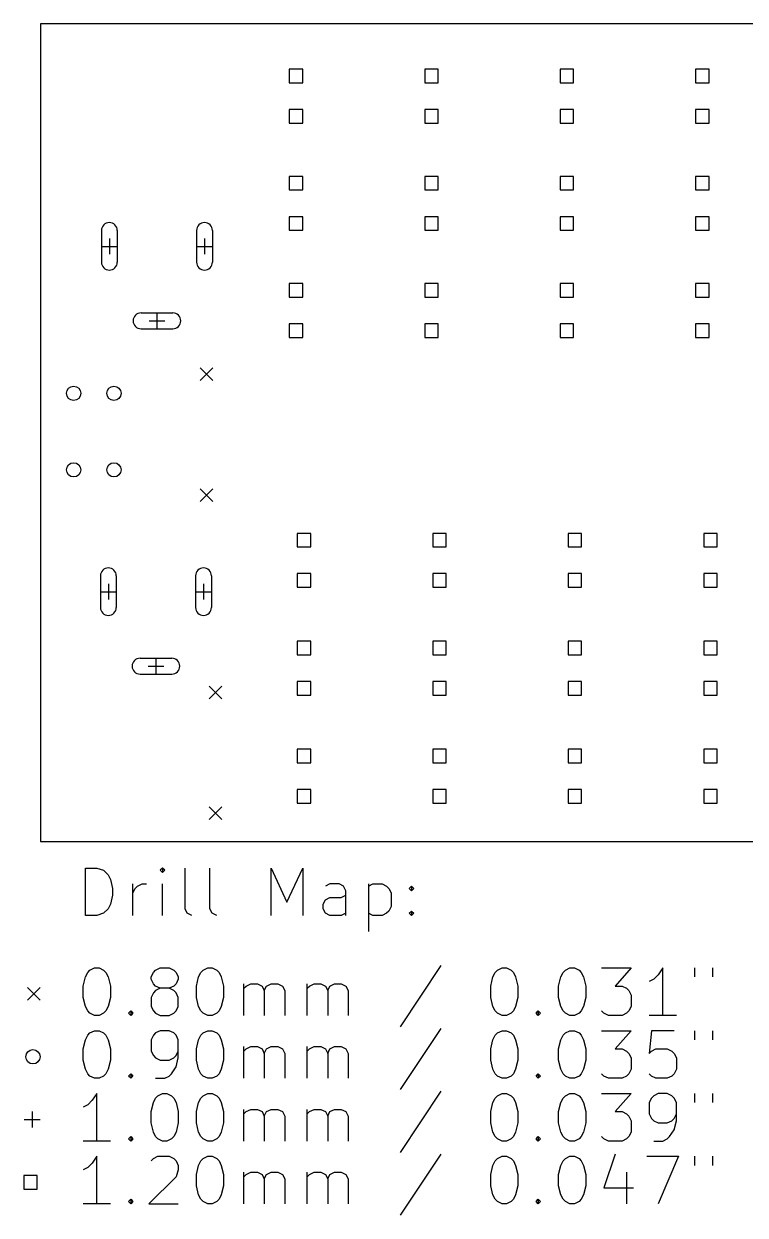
# Model space of a CAD drawing. Extents: x 100 to 191.1, y -130.9 to -55.4.
# Drawn here: x 100 to 145.6, y -130.5 to -55.4 of the extents above; entities that cross this region are included whole.
import ezdxf

# ---------------------------------------------------------------- set-up
doc = ezdxf.new("R2010")
doc.units = 0
doc.layers.add('BLACK', color=7, linetype='CONTINUOUS')

msp = doc.modelspace()

# ---------------------------------------------------------------- linework, layer by layer
at = {"layer": 'BLACK', "linetype": 'CONTINUOUS'}
for p, q in [((101.092, -55.372), (101.092, -106.934)), ((171.704, -55.372), (101.092, -55.372)), ((117.639, -58.2387), (116.791, -58.2387)), ((116.791, -58.2387), (116.791, -59.0873)), ((117.639, -59.0873), (117.639, -58.2387)), ((126.186, -58.2387), (125.338, -58.2387)), ((125.338, -58.2387), (125.338, -59.0873)), ((126.186, -59.0873), (126.186, -58.2387)), ((134.732, -58.2387), (133.884, -58.2387)), ((133.884, -58.2387), (133.884, -59.0873)), ((134.732, -59.0873), (134.732, -58.2387)), ((143.279, -58.2387), (142.431, -58.2387)), ((142.431, -58.2387), (142.431, -59.0873)), ((143.279, -59.0873), (143.279, -58.2387)), ((116.791, -59.0873), (117.639, -59.0873)), ((125.338, -59.0873), (126.186, -59.0873)), ((133.884, -59.0873), (134.732, -59.0873)), ((142.431, -59.0873), (143.279, -59.0873)), ((117.639, -60.7787), (116.791, -60.7787)), ((116.791, -60.7787), (116.791, -61.6273)), ((117.639, -61.6273), (117.639, -60.7787)), ((126.186, -60.7787), (125.338, -60.7787)), ((125.338, -60.7787), (125.338, -61.6273)), ((126.186, -61.6273), (126.186, -60.7787)), ((134.732, -60.7787), (133.884, -60.7787)), ((133.884, -60.7787), (133.884, -61.6273)), ((134.732, -61.6273), (134.732, -60.7787)), ((143.279, -60.7787), (142.431, -60.7787)), ((142.431, -60.7787), (142.431, -61.6273)), ((143.279, -61.6273), (143.279, -60.7787)), ((116.791, -61.6273), (117.639, -61.6273)), ((125.338, -61.6273), (126.186, -61.6273)), ((133.884, -61.6273), (134.732, -61.6273)), ((142.431, -61.6273), (143.279, -61.6273)), ((117.639, -64.9987), (116.791, -64.9987)), ((116.791, -64.9987), (116.791, -65.8473)), ((117.639, -65.8473), (117.639, -64.9987)), ((126.186, -64.9987), (125.338, -64.9987)), ((125.338, -64.9987), (125.338, -65.8473)), ((126.186, -65.8473), (126.186, -64.9987)), ((134.732, -64.9987), (133.884, -64.9987)), ((133.884, -64.9987), (133.884, -65.8473)), ((134.732, -65.8473), (134.732, -64.9987)), ((143.279, -64.9987), (142.431, -64.9987)), ((142.431, -64.9987), (142.431, -65.8473)), ((143.279, -65.8473), (143.279, -64.9987)), ((116.791, -65.8473), (117.639, -65.8473)), ((125.338, -65.8473), (126.186, -65.8473)), ((133.884, -65.8473), (134.732, -65.8473)), ((142.431, -65.8473), (143.279, -65.8473)), ((117.639, -67.5387), (116.791, -67.5387)), ((116.791, -67.5387), (116.791, -68.3873)), ((117.639, -68.3873), (117.639, -67.5387)), ((126.186, -67.5387), (125.338, -67.5387)), ((125.338, -67.5387), (125.338, -68.3873)), ((126.186, -68.3873), (126.186, -67.5387)), ((134.732, -67.5387), (133.884, -67.5387)), ((133.884, -67.5387), (133.884, -68.3873)), ((134.732, -68.3873), (134.732, -67.5387)), ((143.279, -67.5387), (142.431, -67.5387)), ((142.431, -67.5387), (142.431, -68.3873)), ((143.279, -68.3873), (143.279, -67.5387)), ((104.942, -68.4055), (104.942, -70.4055)), ((105.442, -68.9055), (105.442, -69.9055)), ((105.942, -68.4055), (105.942, -70.4055)), ((110.942, -68.4055), (110.942, -70.4055)), ((111.442, -68.9055), (111.442, -69.9055)), ((111.942, -68.4055), (111.942, -70.4055)), ((116.791, -68.3873), (117.639, -68.3873)), ((125.338, -68.3873), (126.186, -68.3873)), ((133.884, -68.3873), (134.732, -68.3873)), ((142.431, -68.3873), (143.279, -68.3873)), ((104.942, -69.4055), (105.942, -69.4055)), ((110.942, -69.4055), (111.942, -69.4055)), ((117.639, -71.7587), (116.791, -71.7587)), ((116.791, -71.7587), (116.791, -72.6073)), ((117.639, -72.6073), (117.639, -71.7587)), ((126.186, -71.7587), (125.338, -71.7587)), ((125.338, -71.7587), (125.338, -72.6073)), ((126.186, -72.6073), (126.186, -71.7587)), ((134.732, -71.7587), (133.884, -71.7587)), ((133.884, -71.7587), (133.884, -72.6073)), ((134.732, -72.6073), (134.732, -71.7587)), ((143.279, -71.7587), (142.431, -71.7587)), ((142.431, -71.7587), (142.431, -72.6073)), ((143.279, -72.6073), (143.279, -71.7587)), ((116.791, -72.6073), (117.639, -72.6073)), ((125.338, -72.6073), (126.186, -72.6073)), ((133.884, -72.6073), (134.732, -72.6073)), ((142.431, -72.6073), (143.279, -72.6073)), ((107.442, -73.6055), (109.442, -73.6055)), ((108.442, -73.6055), (108.442, -74.6055)), ((107.942, -74.1055), (108.942, -74.1055)), ((117.639, -74.2987), (116.791, -74.2987)), ((116.791, -74.2987), (116.791, -75.1473)), ((117.639, -75.1473), (117.639, -74.2987)), ((126.186, -74.2987), (125.338, -74.2987)), ((125.338, -74.2987), (125.338, -75.1473)), ((126.186, -75.1473), (126.186, -74.2987)), ((134.732, -74.2987), (133.884, -74.2987)), ((133.884, -74.2987), (133.884, -75.1473)), ((134.732, -75.1473), (134.732, -74.2987)), ((143.279, -74.2987), (142.431, -74.2987)), ((142.431, -74.2987), (142.431, -75.1473)), ((143.279, -75.1473), (143.279, -74.2987)), ((107.442, -74.6055), (109.442, -74.6055)), ((116.791, -75.1473), (117.639, -75.1473)), ((125.338, -75.1473), (126.186, -75.1473)), ((133.884, -75.1473), (134.732, -75.1473)), ((142.431, -75.1473), (143.279, -75.1473)), ((111.17, -77.07), (111.97, -77.87)), ((111.97, -77.07), (111.17, -77.87)), ((111.17, -84.69), (111.97, -85.49)), ((111.97, -84.69), (111.17, -85.49)), ((118.147, -87.5067), (117.299, -87.5067)), ((117.299, -87.5067), (117.299, -88.3553)), ((118.147, -88.3553), (118.147, -87.5067)), ((126.694, -87.5067), (125.846, -87.5067)), ((125.846, -87.5067), (125.846, -88.3553)), ((126.694, -88.3553), (126.694, -87.5067)), ((135.24, -87.5067), (134.392, -87.5067)), ((134.392, -87.5067), (134.392, -88.3553)), ((135.24, -88.3553), (135.24, -87.5067)), ((143.787, -87.5067), (142.939, -87.5067)), ((142.939, -87.5067), (142.939, -88.3553)), ((143.787, -88.3553), (143.787, -87.5067)), ((117.299, -88.3553), (118.147, -88.3553)), ((125.846, -88.3553), (126.694, -88.3553)), ((134.392, -88.3553), (135.24, -88.3553)), ((142.939, -88.3553), (143.787, -88.3553)), ((118.147, -90.0467), (117.299, -90.0467)), ((117.299, -90.0467), (117.299, -90.8953)), ((118.147, -90.8953), (118.147, -90.0467)), ((126.694, -90.0467), (125.846, -90.0467)), ((125.846, -90.0467), (125.846, -90.8953)), ((126.694, -90.8953), (126.694, -90.0467)), ((135.24, -90.0467), (134.392, -90.0467)), ((134.392, -90.0467), (134.392, -90.8953)), ((135.24, -90.8953), (135.24, -90.0467)), ((143.787, -90.0467), (142.939, -90.0467)), ((142.939, -90.0467), (142.939, -90.8953)), ((143.787, -90.8953), (143.787, -90.0467)), ((104.879, -90.186), (104.879, -92.186)), ((105.379, -90.686), (105.379, -91.686)), ((105.879, -90.186), (105.879, -92.186)), ((110.879, -90.186), (110.879, -92.186)), ((111.379, -90.686), (111.379, -91.686)), ((111.879, -90.186), (111.879, -92.186)), ((117.299, -90.8953), (118.147, -90.8953)), ((125.846, -90.8953), (126.694, -90.8953)), ((134.392, -90.8953), (135.24, -90.8953)), ((142.939, -90.8953), (143.787, -90.8953)), ((104.879, -91.186), (105.879, -91.186)), ((110.879, -91.186), (111.879, -91.186)), ((118.147, -94.3167), (117.299, -94.3167)), ((117.299, -94.3167), (117.299, -95.1653)), ((118.147, -95.1653), (118.147, -94.3167)), ((126.694, -94.3167), (125.846, -94.3167)), ((125.846, -94.3167), (125.846, -95.1653)), ((126.694, -95.1653), (126.694, -94.3167)), ((135.24, -94.3167), (134.392, -94.3167)), ((134.392, -94.3167), (134.392, -95.1653)), ((135.24, -95.1653), (135.24, -94.3167)), ((143.787, -94.3167), (142.939, -94.3167)), ((142.939, -94.3167), (142.939, -95.1653)), ((143.787, -95.1653), (143.787, -94.3167)), ((107.379, -95.386), (109.379, -95.386)), ((108.379, -95.386), (108.379, -96.386)), ((117.299, -95.1653), (118.147, -95.1653)), ((125.846, -95.1653), (126.694, -95.1653)), ((134.392, -95.1653), (135.24, -95.1653)), ((142.939, -95.1653), (143.787, -95.1653)), ((107.879, -95.886), (108.879, -95.886)), ((107.379, -96.386), (109.379, -96.386)), ((118.147, -96.8567), (117.299, -96.8567)), ((117.299, -96.8567), (117.299, -97.7053)), ((118.147, -97.7053), (118.147, -96.8567)), ((126.694, -96.8567), (125.846, -96.8567)), ((125.846, -96.8567), (125.846, -97.7053)), ((126.694, -97.7053), (126.694, -96.8567)), ((135.24, -96.8567), (134.392, -96.8567)), ((134.392, -96.8567), (134.392, -97.7053)), ((135.24, -97.7053), (135.24, -96.8567)), ((143.787, -96.8567), (142.939, -96.8567)), ((142.939, -96.8567), (142.939, -97.7053)), ((143.787, -97.7053), (143.787, -96.8567)), ((111.741, -97.136), (112.541, -97.936)), ((112.541, -97.136), (111.741, -97.936)), ((117.299, -97.7053), (118.147, -97.7053)), ((125.846, -97.7053), (126.694, -97.7053)), ((134.392, -97.7053), (135.24, -97.7053)), ((142.939, -97.7053), (143.787, -97.7053)), ((118.147, -101.127), (117.299, -101.127)), ((117.299, -101.127), (117.299, -101.975)), ((118.147, -101.975), (118.147, -101.127)), ((126.694, -101.127), (125.846, -101.127)), ((125.846, -101.127), (125.846, -101.975)), ((126.694, -101.975), (126.694, -101.127)), ((135.24, -101.127), (134.392, -101.127)), ((134.392, -101.127), (134.392, -101.975)), ((135.24, -101.975), (135.24, -101.127)), ((143.787, -101.127), (142.939, -101.127)), ((142.939, -101.127), (142.939, -101.975)), ((143.787, -101.975), (143.787, -101.127)), ((117.299, -101.975), (118.147, -101.975)), ((125.846, -101.975), (126.694, -101.975)), ((134.392, -101.975), (135.24, -101.975)), ((142.939, -101.975), (143.787, -101.975)), ((118.147, -103.667), (117.299, -103.667)), ((117.299, -103.667), (117.299, -104.515)), ((118.147, -104.515), (118.147, -103.667)), ((126.694, -103.667), (125.846, -103.667)), ((125.846, -103.667), (125.846, -104.515)), ((126.694, -104.515), (126.694, -103.667)), ((135.24, -103.667), (134.392, -103.667)), ((134.392, -103.667), (134.392, -104.515)), ((135.24, -104.515), (135.24, -103.667)), ((143.787, -103.667), (142.939, -103.667)), ((142.939, -103.667), (142.939, -104.515)), ((143.787, -104.515), (143.787, -103.667)), ((111.741, -104.756), (112.541, -105.556)), ((112.541, -104.756), (111.741, -105.556)), ((117.299, -104.515), (118.147, -104.515)), ((125.846, -104.515), (126.694, -104.515)), ((134.392, -104.515), (135.24, -104.515)), ((142.939, -104.515), (143.787, -104.515)), ((101.092, -106.934), (171.958, -106.934)), ((103.931, -111.616), (103.931, -108.616)), ((103.931, -108.616), (104.646, -108.616)), ((104.646, -108.616), (105.074, -108.759)), ((105.074, -108.759), (105.36, -109.045)), ((108.788, -108.616), (108.646, -108.759)), ((108.646, -108.759), (108.788, -108.902)), ((108.931, -108.759), (108.788, -108.616)), ((108.788, -108.616), (108.788, -108.902)), ((108.788, -108.902), (108.931, -108.759)), ((110.217, -111.188), (110.217, -108.616)), ((111.788, -111.188), (111.788, -108.616)), ((115.646, -111.616), (115.646, -108.616)), ((115.646, -108.616), (116.646, -110.759)), ((116.646, -110.759), (117.646, -108.616)), ((117.646, -108.616), (117.646, -111.616)), ((105.36, -109.045), (105.503, -109.33)), ((105.503, -109.33), (105.646, -109.902)), ((106.931, -111.616), (106.931, -109.616)), ((107.217, -109.759), (107.503, -109.616)), ((107.503, -109.616), (107.788, -109.616)), ((108.788, -111.616), (108.788, -109.616)), ((119.36, -109.616), (119.074, -109.759)), ((119.931, -109.616), (119.36, -109.616)), ((120.217, -109.759), (119.931, -109.616)), ((121.788, -109.616), (121.788, -112.616)), ((121.788, -109.759), (122.074, -109.616)), ((122.074, -109.616), (122.646, -109.616)), ((122.646, -109.616), (122.931, -109.759)), ((105.646, -110.33), (105.503, -110.902)), ((105.646, -109.902), (105.646, -110.33)), ((106.931, -110.188), (107.074, -109.902)), ((107.074, -109.902), (107.217, -109.759)), ((120.074, -110.473), (120.36, -110.33)), ((120.36, -110.045), (120.217, -109.759)), ((120.36, -111.616), (120.36, -110.045)), ((122.931, -109.759), (123.074, -109.902)), ((123.074, -109.902), (123.217, -110.188)), ((123.217, -110.188), (123.217, -111.045)), ((124.36, -109.902), (124.503, -109.759)), ((124.503, -110.045), (124.36, -109.902)), ((124.503, -109.759), (124.646, -109.902)), ((124.503, -109.759), (124.503, -110.045)), ((124.646, -109.902), (124.503, -110.045)), ((105.36, -111.188), (105.074, -111.473)), ((105.503, -110.902), (105.36, -111.188)), ((110.36, -111.473), (110.217, -111.188)), ((111.931, -111.473), (111.788, -111.188)), ((118.931, -110.902), (119.074, -110.616)), ((118.931, -111.188), (118.931, -110.902)), ((119.074, -111.473), (118.931, -111.188)), ((119.074, -110.616), (119.36, -110.473)), ((119.36, -110.473), (120.074, -110.473)), ((123.217, -111.045), (123.074, -111.33)), ((104.646, -111.616), (103.931, -111.616)), ((105.074, -111.473), (104.646, -111.616)), ((110.646, -111.616), (110.36, -111.473)), ((112.217, -111.616), (111.931, -111.473)), ((119.36, -111.616), (119.074, -111.473)), ((120.074, -111.616), (119.36, -111.616)), ((120.36, -111.473), (120.074, -111.616)), ((122.074, -111.616), (121.788, -111.473)), ((122.646, -111.616), (122.074, -111.616)), ((122.931, -111.473), (122.646, -111.616)), ((123.074, -111.33), (122.931, -111.473)), ((124.36, -111.473), (124.503, -111.33)), ((124.503, -111.616), (124.36, -111.473)), ((124.503, -111.33), (124.646, -111.473)), ((124.503, -111.33), (124.503, -111.616)), ((124.646, -111.473), (124.503, -111.616)), ((104.217, -115.059), (104.503, -114.916)), ((104.503, -114.916), (104.788, -114.916)), ((104.788, -114.916), (105.074, -115.059)), ((108.36, -115.059), (108.646, -114.916)), ((108.646, -114.916), (109.217, -114.916)), ((109.217, -114.916), (109.503, -115.059)), ((111.36, -115.059), (111.646, -114.916)), ((111.646, -114.916), (111.931, -114.916)), ((111.931, -114.916), (112.217, -115.059)), ((126.36, -114.773), (123.788, -118.63)), ((129.931, -115.059), (130.217, -114.916)), ((130.217, -114.916), (130.503, -114.916)), ((130.503, -114.916), (130.788, -115.059)), ((134.217, -115.059), (134.503, -114.916)), ((134.503, -114.916), (134.788, -114.916)), ((134.788, -114.916), (135.074, -115.059)), ((136.503, -114.916), (138.36, -114.916)), ((138.36, -114.916), (137.36, -116.059)), ((140.36, -114.916), (140.074, -115.345)), ((140.36, -117.916), (140.36, -114.916)), ((142.36, -114.916), (142.36, -115.488)), ((143.503, -114.916), (143.503, -115.488)), ((103.788, -116.059), (103.931, -115.488)), ((103.931, -115.488), (104.074, -115.202)), ((104.074, -115.202), (104.217, -115.059)), ((105.074, -115.059), (105.217, -115.202)), ((105.217, -115.202), (105.36, -115.488)), ((105.36, -115.488), (105.503, -116.059)), ((108.074, -115.488), (108.217, -115.202)), ((108.074, -115.63), (108.074, -115.488)), ((108.217, -115.916), (108.074, -115.63)), ((108.217, -115.202), (108.36, -115.059)), ((109.503, -115.059), (109.646, -115.202)), ((109.646, -115.202), (109.788, -115.488)), ((109.788, -115.63), (109.646, -115.916)), ((109.788, -115.488), (109.788, -115.63)), ((110.931, -116.059), (111.074, -115.488)), ((111.074, -115.488), (111.217, -115.202)), ((111.217, -115.202), (111.36, -115.059)), ((112.217, -115.059), (112.36, -115.202)), ((112.36, -115.202), (112.503, -115.488)), ((112.503, -115.488), (112.646, -116.059)), ((129.503, -116.059), (129.646, -115.488)), ((129.646, -115.488), (129.788, -115.202)), ((129.788, -115.202), (129.931, -115.059)), ((130.788, -115.059), (130.931, -115.202)), ((130.931, -115.202), (131.074, -115.488)), ((131.074, -115.488), (131.217, -116.059)), ((133.788, -116.059), (133.931, -115.488)), ((133.931, -115.488), (134.074, -115.202)), ((134.074, -115.202), (134.217, -115.059)), ((135.074, -115.059), (135.217, -115.202)), ((135.217, -115.202), (135.36, -115.488)), ((135.36, -115.488), (135.503, -116.059)), ((139.788, -115.63), (139.503, -115.773)), ((140.074, -115.345), (139.788, -115.63)), ((100.267, -116.159), (101.067, -116.959)), ((101.067, -116.159), (100.267, -116.959)), ((103.788, -116.773), (103.788, -116.059)), ((105.503, -116.059), (105.503, -116.773)), ((108.36, -116.059), (108.217, -115.916)), ((108.36, -116.345), (108.217, -116.488)), ((108.646, -116.202), (108.36, -116.059)), ((108.646, -116.202), (108.36, -116.345)), ((109.217, -116.202), (108.646, -116.202)), ((109.503, -116.059), (109.217, -116.202)), ((109.503, -116.345), (109.217, -116.202)), ((109.646, -115.916), (109.503, -116.059)), ((109.646, -116.488), (109.503, -116.345)), ((110.931, -116.773), (110.931, -116.059)), ((112.646, -116.059), (112.646, -116.773)), ((113.931, -117.916), (113.931, -115.916)), ((113.931, -116.202), (114.074, -116.059)), ((114.074, -116.059), (114.36, -115.916)), ((114.36, -115.916), (114.788, -115.916)), ((114.788, -115.916), (115.074, -116.059)), ((115.074, -116.059), (115.217, -116.345)), ((115.217, -116.345), (115.36, -116.059)), ((115.217, -116.345), (115.217, -117.916)), ((115.36, -116.059), (115.646, -115.916)), ((115.646, -115.916), (116.074, -115.916)), ((116.074, -115.916), (116.36, -116.059)), ((116.36, -116.059), (116.503, -116.345)), ((116.503, -116.345), (116.503, -117.916)), ((117.931, -117.916), (117.931, -115.916)), ((117.931, -116.202), (118.074, -116.059)), ((118.074, -116.059), (118.36, -115.916)), ((118.36, -115.916), (118.788, -115.916)), ((118.788, -115.916), (119.074, -116.059)), ((119.074, -116.059), (119.217, -116.345)), ((119.217, -116.345), (119.36, -116.059)), ((119.217, -116.345), (119.217, -117.916)), ((119.36, -116.059), (119.646, -115.916)), ((119.646, -115.916), (120.074, -115.916)), ((120.074, -115.916), (120.36, -116.059)), ((120.36, -116.059), (120.503, -116.345)), ((120.503, -116.345), (120.503, -117.916)), ((129.503, -116.773), (129.503, -116.059)), ((131.217, -116.059), (131.217, -116.773)), ((133.788, -116.773), (133.788, -116.059)), ((135.503, -116.059), (135.503, -116.773)), ((137.36, -116.059), (137.788, -116.059)), ((137.788, -116.059), (138.074, -116.202)), ((138.074, -116.202), (138.217, -116.345)), ((138.217, -116.345), (138.36, -116.63)), ((103.931, -117.345), (103.788, -116.773)), ((105.503, -116.773), (105.36, -117.345)), ((108.217, -116.488), (108.074, -116.773)), ((108.074, -116.773), (108.074, -117.345)), ((109.788, -116.773), (109.646, -116.488)), ((109.788, -117.345), (109.788, -116.773)), ((111.074, -117.345), (110.931, -116.773)), ((112.646, -116.773), (112.503, -117.345)), ((129.646, -117.345), (129.503, -116.773)), ((131.217, -116.773), (131.074, -117.345)), ((133.931, -117.345), (133.788, -116.773)), ((135.503, -116.773), (135.36, -117.345)), ((138.36, -116.63), (138.36, -117.345)), ((104.074, -117.63), (103.931, -117.345)), ((104.217, -117.773), (104.074, -117.63)), ((104.503, -117.916), (104.217, -117.773)), ((104.788, -117.916), (104.503, -117.916)), ((105.074, -117.773), (104.788, -117.916)), ((105.217, -117.63), (105.074, -117.773)), ((105.36, -117.345), (105.217, -117.63)), ((106.646, -117.773), (106.788, -117.63)), ((106.788, -117.916), (106.646, -117.773)), ((106.788, -117.63), (106.931, -117.773)), ((106.788, -117.63), (106.788, -117.916)), ((106.931, -117.773), (106.788, -117.916)), ((108.074, -117.345), (108.217, -117.63)), ((108.217, -117.63), (108.36, -117.773)), ((108.36, -117.773), (108.646, -117.916)), ((108.646, -117.916), (109.217, -117.916)), ((109.217, -117.916), (109.503, -117.773)), ((109.503, -117.773), (109.646, -117.63)), ((109.646, -117.63), (109.788, -117.345)), ((111.217, -117.63), (111.074, -117.345)), ((111.36, -117.773), (111.217, -117.63)), ((111.646, -117.916), (111.36, -117.773)), ((111.931, -117.916), (111.646, -117.916)), ((112.217, -117.773), (111.931, -117.916)), ((112.36, -117.63), (112.217, -117.773)), ((112.503, -117.345), (112.36, -117.63)), ((129.788, -117.63), (129.646, -117.345)), ((129.931, -117.773), (129.788, -117.63)), ((130.217, -117.916), (129.931, -117.773)), ((130.503, -117.916), (130.217, -117.916)), ((130.788, -117.773), (130.503, -117.916)), ((130.931, -117.63), (130.788, -117.773)), ((131.074, -117.345), (130.931, -117.63)), ((132.36, -117.773), (132.503, -117.63)), ((132.503, -117.916), (132.36, -117.773)), ((132.503, -117.63), (132.646, -117.773)), ((132.503, -117.63), (132.503, -117.916)), ((132.646, -117.773), (132.503, -117.916)), ((134.074, -117.63), (133.931, -117.345)), ((134.217, -117.773), (134.074, -117.63)), ((134.503, -117.916), (134.217, -117.773)), ((134.788, -117.916), (134.503, -117.916)), ((135.074, -117.773), (134.788, -117.916)), ((135.217, -117.63), (135.074, -117.773)), ((135.36, -117.345), (135.217, -117.63)), ((136.646, -117.773), (136.503, -117.63)), ((136.931, -117.916), (136.646, -117.773)), ((137.788, -117.916), (136.931, -117.916)), ((138.074, -117.773), (137.788, -117.916)), ((138.217, -117.63), (138.074, -117.773)), ((138.36, -117.345), (138.217, -117.63)), ((141.217, -117.916), (139.503, -117.916)), ((103.788, -120.019), (103.931, -119.448)), ((103.931, -119.448), (104.074, -119.162)), ((104.074, -119.162), (104.217, -119.019)), ((104.217, -119.019), (104.503, -118.876)), ((104.503, -118.876), (104.788, -118.876)), ((104.788, -118.876), (105.074, -119.019)), ((105.074, -119.019), (105.217, -119.162)), ((105.217, -119.162), (105.36, -119.448)), ((105.36, -119.448), (105.503, -120.019)), ((108.217, -119.162), (108.074, -119.448)), ((108.074, -119.448), (108.074, -120.162)), ((108.36, -119.019), (108.217, -119.162)), ((108.646, -118.876), (108.36, -119.019)), ((109.217, -118.876), (108.646, -118.876)), ((109.503, -119.019), (109.217, -118.876)), ((109.646, -119.162), (109.503, -119.019)), ((109.788, -119.448), (109.646, -119.162)), ((109.788, -120.59), (109.788, -119.448)), ((110.931, -120.019), (111.074, -119.448)), ((111.074, -119.448), (111.217, -119.162)), ((111.217, -119.162), (111.36, -119.019)), ((111.36, -119.019), (111.646, -118.876)), ((111.646, -118.876), (111.931, -118.876)), ((111.931, -118.876), (112.217, -119.019)), ((112.217, -119.019), (112.36, -119.162)), ((112.36, -119.162), (112.503, -119.448)), ((112.503, -119.448), (112.646, -120.019)), ((126.36, -118.733), (123.788, -122.59)), ((129.503, -120.019), (129.646, -119.448)), ((129.646, -119.448), (129.788, -119.162)), ((129.788, -119.162), (129.931, -119.019)), ((129.931, -119.019), (130.217, -118.876)), ((130.217, -118.876), (130.503, -118.876)), ((130.503, -118.876), (130.788, -119.019)), ((130.788, -119.019), (130.931, -119.162)), ((130.931, -119.162), (131.074, -119.448)), ((131.074, -119.448), (131.217, -120.019)), ((133.788, -120.019), (133.931, -119.448)), ((133.931, -119.448), (134.074, -119.162)), ((134.074, -119.162), (134.217, -119.019)), ((134.217, -119.019), (134.503, -118.876)), ((134.503, -118.876), (134.788, -118.876)), ((134.788, -118.876), (135.074, -119.019)), ((135.074, -119.019), (135.217, -119.162)), ((135.217, -119.162), (135.36, -119.448)), ((135.36, -119.448), (135.503, -120.019)), ((136.503, -118.876), (138.36, -118.876)), ((138.36, -118.876), (137.36, -120.019)), ((139.646, -118.876), (139.503, -120.305)), ((141.074, -118.876), (139.646, -118.876)), ((142.36, -118.876), (142.36, -119.448)), ((143.503, -118.876), (143.503, -119.448)), ((103.788, -120.733), (103.788, -120.019)), ((105.503, -120.019), (105.503, -120.733)), ((108.074, -120.162), (108.217, -120.448)), ((109.646, -120.448), (109.788, -120.162)), ((110.931, -120.733), (110.931, -120.019)), ((112.646, -120.019), (112.646, -120.733)), ((113.931, -121.876), (113.931, -119.876)), ((113.931, -120.162), (114.074, -120.019)), ((114.074, -120.019), (114.36, -119.876)), ((114.36, -119.876), (114.788, -119.876)), ((114.788, -119.876), (115.074, -120.019)), ((115.074, -120.019), (115.217, -120.305)), ((115.217, -120.305), (115.36, -120.019)), ((115.36, -120.019), (115.646, -119.876)), ((115.646, -119.876), (116.074, -119.876)), ((116.074, -119.876), (116.36, -120.019)), ((116.36, -120.019), (116.503, -120.305)), ((117.931, -121.876), (117.931, -119.876)), ((117.931, -120.162), (118.074, -120.019)), ((118.074, -120.019), (118.36, -119.876)), ((118.36, -119.876), (118.788, -119.876)), ((118.788, -119.876), (119.074, -120.019)), ((119.074, -120.019), (119.217, -120.305)), ((119.217, -120.305), (119.36, -120.019)), ((119.36, -120.019), (119.646, -119.876)), ((119.646, -119.876), (120.074, -119.876)), ((120.074, -119.876), (120.36, -120.019)), ((120.36, -120.019), (120.503, -120.305)), ((129.503, -120.733), (129.503, -120.019)), ((131.217, -120.019), (131.217, -120.733)), ((133.788, -120.733), (133.788, -120.019)), ((135.503, -120.019), (135.503, -120.733)), ((137.36, -120.019), (137.788, -120.019)), ((137.788, -120.019), (138.074, -120.162)), ((138.074, -120.162), (138.217, -120.305)), ((139.503, -120.305), (139.646, -120.162)), ((139.646, -120.162), (139.931, -120.019)), ((139.931, -120.019), (140.646, -120.019)), ((140.646, -120.019), (140.931, -120.162)), ((140.931, -120.162), (141.074, -120.305)), ((103.931, -121.305), (103.788, -120.733)), ((105.503, -120.733), (105.36, -121.305)), ((108.217, -120.448), (108.36, -120.59)), ((108.36, -120.59), (108.646, -120.733)), ((108.646, -120.733), (109.217, -120.733)), ((109.217, -120.733), (109.503, -120.59)), ((109.503, -120.59), (109.646, -120.448)), ((109.646, -121.162), (109.788, -120.59)), ((111.074, -121.305), (110.931, -120.733)), ((112.646, -120.733), (112.503, -121.305)), ((115.217, -120.305), (115.217, -121.876)), ((116.503, -120.305), (116.503, -121.876)), ((119.217, -120.305), (119.217, -121.876)), ((120.503, -120.305), (120.503, -121.876)), ((129.646, -121.305), (129.503, -120.733)), ((131.217, -120.733), (131.074, -121.305)), ((133.931, -121.305), (133.788, -120.733)), ((135.503, -120.733), (135.36, -121.305)), ((138.217, -120.305), (138.36, -120.59)), ((138.36, -120.59), (138.36, -121.305)), ((141.074, -120.305), (141.217, -120.59)), ((141.217, -120.59), (141.217, -121.305)), ((104.074, -121.59), (103.931, -121.305)), ((104.217, -121.733), (104.074, -121.59)), ((105.217, -121.59), (105.074, -121.733)), ((105.36, -121.305), (105.217, -121.59)), ((106.646, -121.733), (106.788, -121.59)), ((106.788, -121.59), (106.931, -121.733)), ((106.788, -121.59), (106.788, -121.876)), ((109.217, -121.733), (109.36, -121.59)), ((109.36, -121.59), (109.646, -121.162)), ((111.217, -121.59), (111.074, -121.305)), ((111.36, -121.733), (111.217, -121.59)), ((112.36, -121.59), (112.217, -121.733)), ((112.503, -121.305), (112.36, -121.59)), ((129.788, -121.59), (129.646, -121.305)), ((129.931, -121.733), (129.788, -121.59)), ((130.931, -121.59), (130.788, -121.733)), ((131.074, -121.305), (130.931, -121.59)), ((132.36, -121.733), (132.503, -121.59)), ((132.503, -121.59), (132.646, -121.733)), ((132.503, -121.59), (132.503, -121.876)), ((134.074, -121.59), (133.931, -121.305)), ((134.217, -121.733), (134.074, -121.59)), ((135.217, -121.59), (135.074, -121.733)), ((135.36, -121.305), (135.217, -121.59)), ((136.646, -121.733), (136.503, -121.59)), ((138.217, -121.59), (138.074, -121.733)), ((138.36, -121.305), (138.217, -121.59)), ((139.646, -121.733), (139.503, -121.59)), ((141.074, -121.59), (140.931, -121.733)), ((141.217, -121.305), (141.074, -121.59)), ((104.503, -121.876), (104.217, -121.733)), ((104.788, -121.876), (104.503, -121.876)), ((105.074, -121.733), (104.788, -121.876)), ((106.788, -121.876), (106.646, -121.733)), ((106.931, -121.733), (106.788, -121.876)), ((108.36, -121.876), (108.931, -121.876)), ((108.931, -121.876), (109.217, -121.733)), ((111.646, -121.876), (111.36, -121.733)), ((111.931, -121.876), (111.646, -121.876)), ((112.217, -121.733), (111.931, -121.876)), ((130.217, -121.876), (129.931, -121.733)), ((130.503, -121.876), (130.217, -121.876)), ((130.788, -121.733), (130.503, -121.876)), ((132.503, -121.876), (132.36, -121.733)), ((132.646, -121.733), (132.503, -121.876)), ((134.503, -121.876), (134.217, -121.733)), ((134.788, -121.876), (134.503, -121.876)), ((135.074, -121.733), (134.788, -121.876)), ((136.931, -121.876), (136.646, -121.733)), ((137.788, -121.876), (136.931, -121.876)), ((138.074, -121.733), (137.788, -121.876)), ((139.931, -121.876), (139.646, -121.733)), ((140.646, -121.876), (139.931, -121.876)), ((140.931, -121.733), (140.646, -121.876)), ((104.646, -122.836), (104.36, -123.265)), ((104.646, -125.836), (104.646, -122.836)), ((108.217, -123.408), (108.36, -123.122)), ((108.36, -123.122), (108.503, -122.979)), ((108.503, -122.979), (108.788, -122.836)), ((108.788, -122.836), (109.074, -122.836)), ((109.074, -122.836), (109.36, -122.979)), ((109.36, -122.979), (109.503, -123.122)), ((109.503, -123.122), (109.646, -123.408)), ((111.074, -123.408), (111.217, -123.122)), ((111.217, -123.122), (111.36, -122.979)), ((111.36, -122.979), (111.646, -122.836)), ((111.646, -122.836), (111.931, -122.836)), ((111.931, -122.836), (112.217, -122.979)), ((112.217, -122.979), (112.36, -123.122)), ((112.36, -123.122), (112.503, -123.408)), ((126.36, -122.693), (123.788, -126.55)), ((129.646, -123.408), (129.788, -123.122)), ((129.788, -123.122), (129.931, -122.979)), ((129.931, -122.979), (130.217, -122.836)), ((130.217, -122.836), (130.503, -122.836)), ((130.503, -122.836), (130.788, -122.979)), ((130.788, -122.979), (130.931, -123.122)), ((130.931, -123.122), (131.074, -123.408)), ((133.931, -123.408), (134.074, -123.122)), ((134.074, -123.122), (134.217, -122.979)), ((134.217, -122.979), (134.503, -122.836)), ((134.503, -122.836), (134.788, -122.836)), ((134.788, -122.836), (135.074, -122.979)), ((135.074, -122.979), (135.217, -123.122)), ((135.217, -123.122), (135.36, -123.408)), ((136.503, -122.836), (138.36, -122.836)), ((138.36, -122.836), (137.36, -123.979)), ((139.646, -123.122), (139.503, -123.408)), ((139.788, -122.979), (139.646, -123.122)), ((140.074, -122.836), (139.788, -122.979)), ((140.646, -122.836), (140.074, -122.836)), ((140.931, -122.979), (140.646, -122.836)), ((141.074, -123.122), (140.931, -122.979)), ((141.217, -123.408), (141.074, -123.122)), ((142.36, -122.836), (142.36, -123.408)), ((143.503, -122.836), (143.503, -123.408)), ((104.074, -123.55), (103.788, -123.693)), ((104.36, -123.265), (104.074, -123.55)), ((108.074, -123.979), (108.217, -123.408)), ((109.646, -123.408), (109.788, -123.979)), ((110.931, -123.979), (111.074, -123.408)), ((112.503, -123.408), (112.646, -123.979)), ((113.931, -125.836), (113.931, -123.836)), ((114.074, -123.979), (114.36, -123.836)), ((114.36, -123.836), (114.788, -123.836)), ((114.788, -123.836), (115.074, -123.979)), ((115.36, -123.979), (115.646, -123.836)), ((115.646, -123.836), (116.074, -123.836)), ((116.074, -123.836), (116.36, -123.979)), ((117.931, -125.836), (117.931, -123.836)), ((118.074, -123.979), (118.36, -123.836)), ((118.36, -123.836), (118.788, -123.836)), ((118.788, -123.836), (119.074, -123.979)), ((119.36, -123.979), (119.646, -123.836)), ((119.646, -123.836), (120.074, -123.836)), ((120.074, -123.836), (120.36, -123.979)), ((129.503, -123.979), (129.646, -123.408)), ((131.074, -123.408), (131.217, -123.979)), ((133.788, -123.979), (133.931, -123.408)), ((135.36, -123.408), (135.503, -123.979)), ((139.503, -123.408), (139.503, -124.122)), ((141.217, -124.55), (141.217, -123.408)), ((100.067, -124.479), (101.067, -124.479)), ((100.567, -123.979), (100.567, -124.979)), ((108.074, -124.693), (108.074, -123.979)), ((108.217, -125.265), (108.074, -124.693)), ((109.788, -124.693), (109.646, -125.265)), ((109.788, -123.979), (109.788, -124.693)), ((110.931, -124.693), (110.931, -123.979)), ((111.074, -125.265), (110.931, -124.693)), ((112.646, -124.693), (112.503, -125.265)), ((112.646, -123.979), (112.646, -124.693)), ((113.931, -124.122), (114.074, -123.979)), ((115.074, -123.979), (115.217, -124.265)), ((115.217, -124.265), (115.36, -123.979)), ((115.217, -124.265), (115.217, -125.836)), ((116.36, -123.979), (116.503, -124.265)), ((116.503, -124.265), (116.503, -125.836)), ((117.931, -124.122), (118.074, -123.979)), ((119.074, -123.979), (119.217, -124.265)), ((119.217, -124.265), (119.36, -123.979)), ((119.217, -124.265), (119.217, -125.836)), ((120.36, -123.979), (120.503, -124.265)), ((120.503, -124.265), (120.503, -125.836)), ((129.503, -124.693), (129.503, -123.979)), ((129.646, -125.265), (129.503, -124.693)), ((131.217, -124.693), (131.074, -125.265)), ((131.217, -123.979), (131.217, -124.693)), ((133.788, -124.693), (133.788, -123.979)), ((133.931, -125.265), (133.788, -124.693)), ((135.503, -124.693), (135.36, -125.265)), ((135.503, -123.979), (135.503, -124.693)), ((137.36, -123.979), (137.788, -123.979)), ((137.788, -123.979), (138.074, -124.122)), ((138.074, -124.122), (138.217, -124.265)), ((138.217, -124.265), (138.36, -124.55)), ((138.36, -124.55), (138.36, -125.265)), ((139.503, -124.122), (139.646, -124.408)), ((139.646, -124.408), (139.788, -124.55)), ((139.788, -124.55), (140.074, -124.693)), ((140.074, -124.693), (140.646, -124.693)), ((140.646, -124.693), (140.931, -124.55)), ((140.931, -124.55), (141.074, -124.408)), ((141.074, -124.408), (141.217, -124.122)), ((141.074, -125.122), (141.217, -124.55)), ((108.36, -125.55), (108.217, -125.265)), ((109.646, -125.265), (109.503, -125.55)), ((111.217, -125.55), (111.074, -125.265)), ((112.503, -125.265), (112.36, -125.55)), ((129.788, -125.55), (129.646, -125.265)), ((131.074, -125.265), (130.931, -125.55)), ((134.074, -125.55), (133.931, -125.265)), ((135.36, -125.265), (135.217, -125.55)), ((138.36, -125.265), (138.217, -125.55)), ((140.788, -125.55), (141.074, -125.122)), ((105.503, -125.836), (103.788, -125.836)), ((106.646, -125.693), (106.788, -125.55)), ((106.788, -125.836), (106.646, -125.693)), ((106.788, -125.55), (106.931, -125.693)), ((106.788, -125.55), (106.788, -125.836)), ((106.931, -125.693), (106.788, -125.836)), ((108.503, -125.693), (108.36, -125.55)), ((108.788, -125.836), (108.503, -125.693)), ((109.074, -125.836), (108.788, -125.836)), ((109.36, -125.693), (109.074, -125.836)), ((109.503, -125.55), (109.36, -125.693)), ((111.36, -125.693), (111.217, -125.55)), ((111.646, -125.836), (111.36, -125.693)), ((111.931, -125.836), (111.646, -125.836)), ((112.217, -125.693), (111.931, -125.836)), ((112.36, -125.55), (112.217, -125.693)), ((129.931, -125.693), (129.788, -125.55)), ((130.217, -125.836), (129.931, -125.693)), ((130.503, -125.836), (130.217, -125.836)), ((130.788, -125.693), (130.503, -125.836)), ((130.931, -125.55), (130.788, -125.693)), ((132.36, -125.693), (132.503, -125.55)), ((132.503, -125.836), (132.36, -125.693)), ((132.503, -125.55), (132.646, -125.693)), ((132.503, -125.55), (132.503, -125.836)), ((132.646, -125.693), (132.503, -125.836)), ((134.217, -125.693), (134.074, -125.55)), ((134.503, -125.836), (134.217, -125.693)), ((134.788, -125.836), (134.503, -125.836)), ((135.074, -125.693), (134.788, -125.836)), ((135.217, -125.55), (135.074, -125.693)), ((136.646, -125.693), (136.503, -125.55)), ((136.931, -125.836), (136.646, -125.693)), ((137.788, -125.836), (136.931, -125.836)), ((138.074, -125.693), (137.788, -125.836)), ((138.217, -125.55), (138.074, -125.693)), ((139.788, -125.836), (140.36, -125.836)), ((140.36, -125.836), (140.646, -125.693)), ((140.646, -125.693), (140.788, -125.55)), ((104.646, -126.796), (104.36, -127.225)), ((104.646, -129.796), (104.646, -126.796)), ((108.074, -127.082), (108.217, -126.939)), ((108.217, -126.939), (108.503, -126.796)), ((108.503, -126.796), (109.217, -126.796)), ((109.217, -126.796), (109.503, -126.939)), ((109.503, -126.939), (109.646, -127.082)), ((111.217, -127.082), (111.36, -126.939)), ((111.36, -126.939), (111.646, -126.796)), ((111.646, -126.796), (111.931, -126.796)), ((111.931, -126.796), (112.217, -126.939)), ((112.217, -126.939), (112.36, -127.082)), ((126.36, -126.653), (123.788, -130.51)), ((129.788, -127.082), (129.931, -126.939)), ((129.931, -126.939), (130.217, -126.796)), ((130.217, -126.796), (130.503, -126.796)), ((130.503, -126.796), (130.788, -126.939)), ((130.788, -126.939), (130.931, -127.082)), ((134.074, -127.082), (134.217, -126.939)), ((134.217, -126.939), (134.503, -126.796)), ((134.503, -126.796), (134.788, -126.796)), ((134.788, -126.796), (135.074, -126.939)), ((135.074, -126.939), (135.217, -127.082)), ((137.36, -126.653), (136.646, -128.796)), ((139.36, -126.796), (141.36, -126.796)), ((141.36, -126.796), (140.074, -129.796)), ((142.36, -126.796), (142.36, -127.368)), ((143.503, -126.796), (143.503, -127.368)), ((104.074, -127.51), (103.788, -127.653)), ((104.36, -127.225), (104.074, -127.51)), ((109.646, -127.082), (109.788, -127.368)), ((109.788, -127.653), (109.646, -128.082)), ((109.788, -127.368), (109.788, -127.653)), ((110.931, -127.939), (111.074, -127.368)), ((111.074, -127.368), (111.217, -127.082)), ((112.36, -127.082), (112.503, -127.368)), ((112.503, -127.368), (112.646, -127.939)), ((129.503, -127.939), (129.646, -127.368)), ((129.646, -127.368), (129.788, -127.082)), ((130.931, -127.082), (131.074, -127.368)), ((131.074, -127.368), (131.217, -127.939)), ((133.788, -127.939), (133.931, -127.368)), ((133.931, -127.368), (134.074, -127.082)), ((135.217, -127.082), (135.36, -127.368)), ((135.36, -127.368), (135.503, -127.939)), ((100.891, -128.015), (100.043, -128.015)), ((100.043, -128.015), (100.043, -128.863)), ((100.891, -128.863), (100.891, -128.015)), ((109.646, -128.082), (107.931, -129.796)), ((110.931, -128.653), (110.931, -127.939)), ((112.646, -127.939), (112.646, -128.653)), ((113.931, -129.796), (113.931, -127.796)), ((113.931, -128.082), (114.074, -127.939)), ((114.074, -127.939), (114.36, -127.796)), ((114.36, -127.796), (114.788, -127.796)), ((114.788, -127.796), (115.074, -127.939)), ((115.074, -127.939), (115.217, -128.225)), ((115.217, -128.225), (115.36, -127.939)), ((115.217, -128.225), (115.217, -129.796)), ((115.36, -127.939), (115.646, -127.796)), ((115.646, -127.796), (116.074, -127.796)), ((116.074, -127.796), (116.36, -127.939)), ((116.36, -127.939), (116.503, -128.225)), ((116.503, -128.225), (116.503, -129.796)), ((117.931, -129.796), (117.931, -127.796)), ((117.931, -128.082), (118.074, -127.939)), ((118.074, -127.939), (118.36, -127.796)), ((118.36, -127.796), (118.788, -127.796)), ((118.788, -127.796), (119.074, -127.939)), ((119.074, -127.939), (119.217, -128.225)), ((119.217, -128.225), (119.36, -127.939)), ((119.217, -128.225), (119.217, -129.796)), ((119.36, -127.939), (119.646, -127.796)), ((119.646, -127.796), (120.074, -127.796)), ((120.074, -127.796), (120.36, -127.939)), ((120.36, -127.939), (120.503, -128.225)), ((120.503, -128.225), (120.503, -129.796)), ((129.503, -128.653), (129.503, -127.939)), ((131.217, -127.939), (131.217, -128.653)), ((133.788, -128.653), (133.788, -127.939)), ((135.503, -127.939), (135.503, -128.653)), ((138.074, -127.796), (138.074, -129.796)), ((100.043, -128.863), (100.891, -128.863)), ((111.074, -129.225), (110.931, -128.653)), ((111.217, -129.51), (111.074, -129.225)), ((112.503, -129.225), (112.36, -129.51)), ((112.646, -128.653), (112.503, -129.225)), ((129.646, -129.225), (129.503, -128.653)), ((129.788, -129.51), (129.646, -129.225)), ((131.074, -129.225), (130.931, -129.51)), ((131.217, -128.653), (131.074, -129.225)), ((133.931, -129.225), (133.788, -128.653)), ((134.074, -129.51), (133.931, -129.225)), ((135.36, -129.225), (135.217, -129.51)), ((135.503, -128.653), (135.36, -129.225)), ((136.646, -128.796), (138.503, -128.796)), ((105.503, -129.796), (103.788, -129.796)), ((106.646, -129.653), (106.788, -129.51)), ((106.788, -129.796), (106.646, -129.653)), ((106.788, -129.51), (106.931, -129.653)), ((106.788, -129.51), (106.788, -129.796)), ((106.931, -129.653), (106.788, -129.796)), ((107.931, -129.796), (109.788, -129.796)), ((111.36, -129.653), (111.217, -129.51)), ((111.646, -129.796), (111.36, -129.653)), ((111.931, -129.796), (111.646, -129.796)), ((112.217, -129.653), (111.931, -129.796)), ((112.36, -129.51), (112.217, -129.653)), ((129.931, -129.653), (129.788, -129.51)), ((130.217, -129.796), (129.931, -129.653)), ((130.503, -129.796), (130.217, -129.796)), ((130.788, -129.653), (130.503, -129.796)), ((130.931, -129.51), (130.788, -129.653)), ((132.36, -129.653), (132.503, -129.51)), ((132.503, -129.796), (132.36, -129.653)), ((132.503, -129.51), (132.646, -129.653)), ((132.503, -129.51), (132.503, -129.796)), ((132.646, -129.653), (132.503, -129.796)), ((134.217, -129.653), (134.074, -129.51)), ((134.503, -129.796), (134.217, -129.653)), ((134.788, -129.796), (134.503, -129.796)), ((135.074, -129.653), (134.788, -129.796)), ((135.217, -129.51), (135.074, -129.653))]:
    msp.add_line(p, q, dxfattribs=at)
at = {"layer": 'BLACK'}
for centre in [(103.188, -78.6765), (105.728, -78.6765), (103.188, -83.5025), (105.728, -83.5025), (100.617, -120.519)]:
    msp.add_circle(centre, 0.45, dxfattribs=at)
for centre, start, end in [((105.442, -68.4055), 0, 180), ((111.442, -68.4055), 0, 180), ((105.442, -70.4055), 180, 360), ((111.442, -70.4055), 180, 360), ((107.442, -74.1055), 90, 270), ((109.442, -74.1055), 270, 450), ((105.379, -90.186), 0, 180), ((111.379, -90.186), 0, 180), ((105.379, -92.186), 180, 360), ((111.379, -92.186), 180, 360), ((107.379, -95.886), 90, 270), ((109.379, -95.886), 270, 450)]:
    msp.add_arc(centre, 0.5, start, end, dxfattribs=at)

doc.saveas('drawing.dxf')
